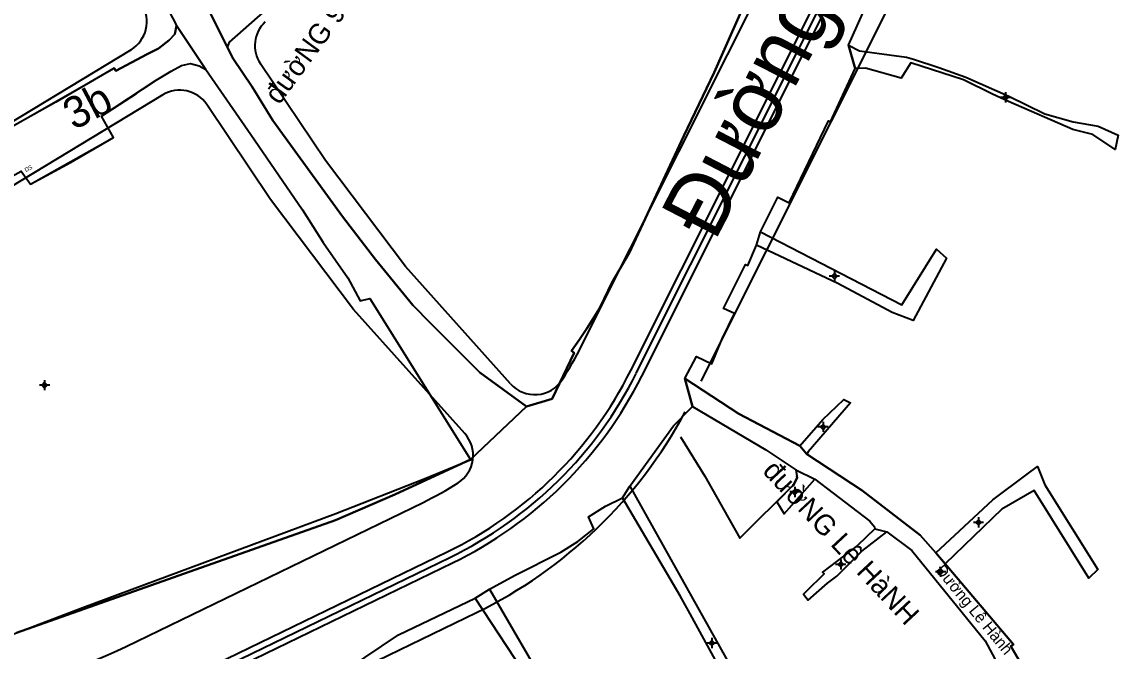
# Model space of a CAD drawing. Extents: x 548357 to 553331, y 1835329 to 1842351.
# Drawn here: x 551808.4 to 552077.3, y 1838996.8 to 1839151.2 of the extents above; entities that cross this region are included whole.
import ezdxf

# ---------------------------------------------------------------- set-up
doc = ezdxf.new("R2010")
doc.units = 0
for name, color, linetype in [('Level 1', 7, 'Continuous'), ('Level 10', 7, 'Continuous'), ('Level 11', 7, 'Continuous'), ('Level 2', 7, 'Continuous'), ('Level 30', 7, 'Continuous'), ('Level 4', 7, 'Continuous'), ('Level 5', 7, 'Continuous')]:
    doc.layers.add(name, color=color, linetype=linetype)

msp = doc.modelspace()

# ---------------------------------------------------------------- linework, layer by layer
at = {"layer": 'Level 1'}
msp.add_line((551852.23, 1839158.07), (551858.76, 1839144.88), dxfattribs=at)
for points in [[(551959.06, 1839064.95), (552065.58, 1839277.52), (552077.25, 1839302.07)], [(551858.76, 1839144.88), (551859.27, 1839146.2), (551869.58, 1839155.31)], [(551840.47, 1838984.44), (551913.3, 1839019.77)]]:
    msp.add_lwpolyline(points, dxfattribs=at)
msp.add_arc((551869.65, 1839109.74), 100, 295.8785, 333.3871, dxfattribs=at)
at = {"layer": 'Level 10'}
for p, q in [((551852.23, 1839158.07), (551858.76, 1839144.88)), ((551846.24, 1839150.26), (551853.45, 1839139.49)), ((552011.1, 1839145.47), (552012.75, 1839139.72)), ((551988.54, 1839096.39), (551989.5, 1839099.67)), ((551918.36, 1839043.79), (551932.1, 1839056.82)), ((551999.19, 1839047.17), (552000.92, 1839045.1)), ((551998.18, 1839041.23), (552002.85, 1839039)), ((551955.71, 1839034.38), (551957.45, 1839037.27)), ((552017.58, 1839026.78), (552020.53, 1839026.09)), ((552032.58, 1839020.91), (552034.85, 1839018.24)), ((551919.53, 1839009.77), (551923.05, 1839012.03))]:
    msp.add_line(p, q, dxfattribs=at)
for points in [[(551769.73, 1839289.58), (551771.92, 1839289.02), (551773.86, 1839287.68), (551781.67, 1839272.48), (551784.59, 1839265.91), (551789.48, 1839255.26), (551800.08, 1839233.84), (551809.48, 1839215.4), (551812.94, 1839209.05), (551815.56, 1839202.46), (551820.8, 1839193.88), (551823.64, 1839188.59), (551825.96, 1839184.36), (551829.78, 1839177.69), (551833.15, 1839171.2), (551840.3, 1839159.31), (551844.28, 1839154.04), (551846.24, 1839150.26)], [(551932.1, 1839056.82), (551938.47, 1839058.67), (551943.85, 1839069.99), (551943.15, 1839070.48), (551945.15, 1839073.25), (551945.16, 1839073.27), (551946.92, 1839075.95), (551950.1, 1839081.04), (551953.23, 1839087.46), (551957.35, 1839094.46), (551970.7, 1839123.21), (551978.15, 1839138.73), (551990.52, 1839166.73), (552000.84, 1839183.23), (552003.59, 1839189.74), (552027.54, 1839227.93), (552036.84, 1839246.5)], [(552011.1, 1839145.47), (552015.7, 1839155.73), (552022.27, 1839167.37), (552027.37, 1839174.98), (552026.62, 1839175.75), (552027.81, 1839177.53)], [(551858.76, 1839144.88), (551859.27, 1839146.2), (551869.58, 1839155.31)], [(551712.41, 1839071.62), (551713.28, 1839071.04), (551714.49, 1839071.25), (551715.92, 1839072.24), (551737.47, 1839084.23), (551736, 1839087.03), (551801.71, 1839123.17), (551831, 1839139.82), (551831.43, 1839139.19), (551839.1, 1839143.27), (551841.87, 1839144.67), (551844.46, 1839146.68), (551845.85, 1839148.14), (551846.24, 1839150.26)], [(551858.76, 1839144.88), (551860.09, 1839142.29), (551864.86, 1839135.28), (551869.95, 1839126.96), (551887, 1839103.46), (551895.11, 1839092.9), (551904.28, 1839081.69), (551908.57, 1839077.23), (551920.69, 1839065.17), (551932.1, 1839056.82)], [(552011.1, 1839145.47), (552013.81, 1839144.07), (552025.38, 1839142.55), (552027.04, 1839142.07), (552033.31, 1839140.01), (552039.92, 1839137.64), (552050.47, 1839132.94), (552059.32, 1839128.65), (552066.2, 1839126.68), (552072.33, 1839125.62), (552077.24, 1839123.37), (552076.56, 1839119.84), (552071.09, 1839123.54), (552066.14, 1839124.75), (552050.41, 1839131.66), (552046.44, 1839133.45), (552039.36, 1839136.97), (552026.44, 1839141.13), (552024.05, 1839137.41), (552015.32, 1839139.82), (552012.75, 1839139.72)], [(551720.16, 1839061.67), (551725.69, 1839064.61), (551726.21, 1839066.86), (551727.83, 1839069.88), (551735.89, 1839074.32), (551753.98, 1839083.84), (551778.38, 1839097.48), (551777.83, 1839098.68), (551792.74, 1839105.13), (551792.2, 1839106.25), (551798.13, 1839108.8), (551798.33, 1839108.33), (551803.36, 1839110.88), (551803, 1839111.7), (551808.21, 1839114.57), (551810.48, 1839111.34), (551830.84, 1839122.84), (551827.88, 1839128.08), (551841.32, 1839136.91), (551844.95, 1839139.1), (551847.47, 1839140.52), (551849.69, 1839140.97), (551851.84, 1839140.36), (551853.45, 1839139.49)], [(551853.45, 1839139.49), (551864.55, 1839123.56), (551877.21, 1839105.07), (551882.26, 1839097.03), (551888.35, 1839088.42), (551891.31, 1839082.72), (551893.73, 1839083.35), (551918.36, 1839043.79)], [(551989.5, 1839099.67), (551993.81, 1839108.14), (551996.58, 1839106.78), (552006.19, 1839126.93), (552006.73, 1839126.67), (552012.75, 1839139.72)], [(551989.5, 1839099.67), (552024.21, 1839081.78), (552032.74, 1839095.42), (552035.16, 1839093.21), (552026.96, 1839077.92), (552021.8, 1839079.91), (552008.53, 1839086.99), (551988.54, 1839096.39)], [(551971.01, 1839063.67), (551973.86, 1839069.1), (551977.61, 1839067.31), (551980.16, 1839073.43), (551983.2, 1839079.59), (551980.48, 1839080.89), (551982.04, 1839083.96), (551985.86, 1839091.67), (551986.4, 1839091.41), (551988.54, 1839096.39)], [(551971.01, 1839063.67), (551984.26, 1839054.99), (551999.19, 1839047.17)], [(551971.01, 1839063.67), (551971.01, 1839063.67), (551972.82, 1839056.82)], [(551999.19, 1839047.17), (552004.81, 1839053.58), (552010, 1839058.52), (552011.59, 1839057.68), (552001.25, 1839045.69), (552000.92, 1839045.1)], [(551957.45, 1839037.27), (551968.22, 1839052.05), (551972.82, 1839056.82)], [(551972.82, 1839056.82), (551990.87, 1839046.19), (551998.18, 1839041.23)], [(552000.92, 1839045.1), (552014.5, 1839036.16), (552028.67, 1839025.28), (552032.58, 1839020.91)], [(551757.47, 1838983.15), (551807.01, 1839001.29), (551885.27, 1839028.91), (551899.87, 1839035.25), (551918.36, 1839043.79)], [(552032.58, 1839020.91), (552046.56, 1839033.9), (552054.97, 1839040.23), (552057.46, 1839042.06), (552059.32, 1839037.55), (552072.31, 1839016.78), (552070.09, 1839014.69), (552056.64, 1839036.17), (552048.73, 1839031.6), (552034.85, 1839018.24)], [(551998.18, 1839041.23), (551998.56, 1839039.39), (551997.69, 1839037.64), (551993.53, 1839033.45), (551995.37, 1839030.47), (552002.85, 1839039)], [(551957.45, 1839037.27), (551985.29, 1838987.53), (551993.28, 1838974.42), (552006.14, 1838979.93), (552010.47, 1838972.24), (552015.12, 1838961.75), (552012.02, 1838960.26), (552004.21, 1838976.29), (551997.28, 1838973.2), (551991.59, 1838970.51), (551983.19, 1838986.1), (551977.51, 1838996.34), (551972.29, 1839005.96), (551969.82, 1839010.37), (551955.71, 1839034.38)], [(552002.85, 1839039), (552016.35, 1839028.7), (552017.54, 1839027.31), (552017.58, 1839026.78)], [(551923.05, 1839012.03), (551929.21, 1839015.34), (551940.54, 1839021.1), (551944.71, 1839023.68), (551948.67, 1839026.77), (551947.35, 1839029.73), (551951.49, 1839032.37), (551955.71, 1839034.38)], [(552017.58, 1839026.78), (552013.32, 1839022.71), (552004.76, 1839016.17), (552005.16, 1839015.73), (552000.64, 1839011.3), (552000.05, 1839010.76), (552001.27, 1839009.33), (552006, 1839013.43), (552008.3, 1839015.16), (552014.42, 1839021.3), (552020.53, 1839026.09)], [(552020.53, 1839026.09), (552026.67, 1839021.51), (552044.67, 1838999.31), (552061.04, 1838968.83)], [(552034.85, 1839018.24), (552051.56, 1838998.38), (552050.96, 1838997.98), (552054.16, 1838992.54), (552059.17, 1838980.64), (552060.5, 1838981.23), (552064.36, 1838972.29), (552064.02, 1838972.17), (552065.12, 1838969.94)], [(551774.75, 1838953.06), (551781.29, 1838952.85), (551785.91, 1838953.51), (551790.8, 1838954.3), (551795.95, 1838955.07), (551802.37, 1838956.64), (551802.38, 1838956.58), (551812.89, 1838958.48), (551817.78, 1838960.78), (551831.41, 1838967.03), (551845.68, 1838971.65), (551859.14, 1838980.05), (551865.59, 1838982.99), (551866.6, 1838980.8), (551874.31, 1838983.94), (551877.63, 1838985.86), (551882.18, 1838987.68), (551884.18, 1838989.66), (551900.74, 1839000.77), (551919.53, 1839009.77)], [(551923.05, 1839012.03), (551938.35, 1838985.63), (551940.31, 1838983.54), (551942.16, 1838982.56), (551942.77, 1838979.12), (551936.71, 1838975.65), (551935.83, 1838973.74), (551948.98, 1838951.34), (551950.58, 1838947.99), (551948.49, 1838947.21), (551933.33, 1838974.27), (551934.42, 1838976.16), (551935.02, 1838978.46), (551935.18, 1838982.53), (551932.11, 1838988.32), (551933.2, 1838988.98), (551919.53, 1839009.77)]]:
    msp.add_lwpolyline(points, dxfattribs=at)
at = {"layer": 'Level 11'}
for p, q in [((552049.63, 1839133.29), (552049.01, 1839132.66)), ((552049.63, 1839133.91), (552049.63, 1839133.29)), ((552050.25, 1839132.66), (552049.63, 1839133.29)), ((552049.01, 1839132.66), (552048.38, 1839132.66)), ((552049.01, 1839132.66), (552049.63, 1839132.03)), ((552049.63, 1839132.03), (552050.25, 1839132.66)), ((552049.63, 1839132.03), (552049.63, 1839131.41)), ((552050.88, 1839132.66), (552050.25, 1839132.66)), ((552007.03, 1839088.8), (552006.4, 1839088.8)), ((552007.65, 1839089.43), (552007.03, 1839088.8)), ((552007.03, 1839088.8), (552007.65, 1839088.17)), ((552007.65, 1839090.05), (552007.65, 1839089.43)), ((552008.27, 1839088.8), (552007.65, 1839089.43)), ((552007.65, 1839088.17), (552008.27, 1839088.8)), ((552007.65, 1839088.17), (552007.65, 1839087.55)), ((552008.9, 1839088.8), (552008.27, 1839088.8)), ((551813.94, 1839063.31), (551813.94, 1839062.69)), ((551813.31, 1839062.06), (551812.69, 1839062.06)), ((551813.94, 1839062.69), (551813.31, 1839062.06)), ((551813.31, 1839062.06), (551813.94, 1839061.43)), ((551814.56, 1839062.06), (551813.94, 1839062.69)), ((551813.94, 1839061.43), (551814.56, 1839062.06)), ((551813.94, 1839061.43), (551813.94, 1839060.81)), ((551815.19, 1839062.06), (551814.56, 1839062.06)), ((552004.89, 1839053.06), (552004.89, 1839052.43)), ((552004.27, 1839051.81), (552003.64, 1839051.81)), ((552004.89, 1839052.43), (552004.27, 1839051.81)), ((552004.27, 1839051.81), (552004.89, 1839051.19)), ((552005.51, 1839051.81), (552004.89, 1839052.43)), ((552004.89, 1839051.19), (552005.51, 1839051.81)), ((552004.89, 1839051.19), (552004.89, 1839050.56)), ((552006.14, 1839051.81), (552005.51, 1839051.81)), ((551998, 1839036.47), (551997.37, 1839035.85)), ((551998, 1839037.1), (551998, 1839036.47)), ((551998.63, 1839035.85), (551998, 1839036.47)), ((551997.37, 1839035.85), (551996.75, 1839035.85)), ((551997.37, 1839035.85), (551998, 1839035.23)), ((551998, 1839035.23), (551998.63, 1839035.85)), ((551998, 1839035.23), (551998, 1839034.6)), ((551999.25, 1839035.85), (551998.63, 1839035.85)), ((552042.37, 1839028.38), (552041.75, 1839028.38)), ((552043, 1839029.01), (552042.37, 1839028.38)), ((552042.37, 1839028.38), (552043, 1839027.75)), ((552043, 1839029.63), (552043, 1839029.01)), ((552043.63, 1839028.38), (552043, 1839029.01)), ((552043, 1839027.75), (552043.63, 1839028.38)), ((552044.25, 1839028.38), (552043.63, 1839028.38)), ((552043, 1839027.75), (552043, 1839027.13)), ((552008.59, 1839018.06), (552007.96, 1839018.06)), ((552009.21, 1839018.69), (552008.59, 1839018.06)), ((552008.59, 1839018.06), (552009.21, 1839017.43)), ((552009.21, 1839019.31), (552009.21, 1839018.69)), ((552009.83, 1839018.06), (552009.21, 1839018.69)), ((552009.21, 1839017.43), (552009.83, 1839018.06)), ((552010.46, 1839018.06), (552009.83, 1839018.06)), ((552009.21, 1839017.43), (552009.21, 1839016.81)), ((552033.11, 1839016.25), (552032.48, 1839016.25)), ((552033.73, 1839016.87), (552033.11, 1839016.25)), ((552033.11, 1839016.25), (552033.73, 1839015.63)), ((552033.73, 1839017.5), (552033.73, 1839016.87)), ((552034.35, 1839016.25), (552033.73, 1839016.87)), ((552033.73, 1839015.63), (552034.35, 1839016.25)), ((552033.73, 1839015.63), (552033.73, 1839015)), ((552034.98, 1839016.25), (552034.35, 1839016.25)), ((551976.97, 1838998.77), (551976.35, 1838998.77)), ((551977.6, 1838999.39), (551976.97, 1838998.77)), ((551976.97, 1838998.77), (551977.6, 1838998.15)), ((551977.6, 1839000.02), (551977.6, 1838999.39)), ((551978.23, 1838998.77), (551977.6, 1838999.39)), ((551977.6, 1838998.15), (551978.23, 1838998.77)), ((551978.85, 1838998.77), (551978.23, 1838998.77)), ((551977.6, 1838998.15), (551977.6, 1838997.52))]:
    msp.add_line(p, q, dxfattribs=at)
for centre in [(552049.63, 1839132.66), (552007.65, 1839088.8), (551813.94, 1839062.06), (552004.89, 1839051.81), (551998, 1839035.85), (552043, 1839028.38), (552009.21, 1839018.06), (552033.73, 1839016.25), (551977.6, 1838998.77)]:
    msp.add_circle(centre, 0.15, dxfattribs=at)
at = {"layer": 'Level 2'}
for p, q in [((551853.45, 1839139.49), (551846.24, 1839150.26)), ((551887, 1839103.46), (551869.95, 1839126.96)), ((551918.36, 1839043.79), (551932.1, 1839056.82)), ((551998.18, 1839041.23), (552002.85, 1839039)), ((552028.67, 1839025.28), (552014.5, 1839036.16)), ((552017.58, 1839026.78), (552020.53, 1839026.09)), ((552032.58, 1839020.91), (552028.67, 1839025.28)), ((552034.85, 1839018.24), (552032.58, 1839020.91)), ((552054.16, 1838992.54), (552050.96, 1838997.98))]:
    msp.add_line(p, q, dxfattribs=at)
for points in [[(551860.09, 1839142.29), (551858.76, 1839144.88), (551852.23, 1839158.07), (551840.03, 1839175.12), (551836.5, 1839180.24)], [(551990.52, 1839166.73), (551978.15, 1839138.73), (551970.7, 1839123.21), (551957.35, 1839094.46), (551953.23, 1839087.46), (551950.1, 1839081.04), (551946.92, 1839075.95), (551945.16, 1839073.27), (551945.15, 1839073.25), (551943.15, 1839070.48), (551943.85, 1839069.99), (551938.47, 1839058.67), (551932.1, 1839056.82), (551918.36, 1839043.79), (551899.87, 1839035.25), (551885.27, 1839028.91), (551807.01, 1839001.29)], [(551840.3, 1839159.31), (551844.28, 1839154.04), (551846.24, 1839150.26), (551853.45, 1839139.49), (551864.55, 1839123.56), (551877.21, 1839105.07), (551882.26, 1839097.03), (551888.35, 1839088.42), (551891.31, 1839082.72), (551893.73, 1839083.35), (551918.36, 1839043.79)], [(551985.86, 1839091.67), (551986.4, 1839091.41), (551988.54, 1839096.39), (551989.5, 1839099.67), (551993.81, 1839108.14), (551996.58, 1839106.78), (552006.19, 1839126.93), (552006.73, 1839126.67), (552012.75, 1839139.72), (552011.1, 1839145.47), (552015.7, 1839155.73)], [(551846.24, 1839150.26), (551845.85, 1839148.14), (551844.46, 1839146.68), (551841.87, 1839144.67), (551839.1, 1839143.27), (551831.43, 1839139.19), (551831, 1839139.82), (551816.64, 1839131.52), (551801.71, 1839123.17)], [(551869.95, 1839126.96), (551864.86, 1839135.28), (551860.09, 1839142.29)], [(551808.21, 1839114.57), (551810.48, 1839111.34), (551820.27, 1839116.68), (551830.84, 1839122.84), (551827.88, 1839128.08), (551836.43, 1839133.62), (551841.32, 1839136.91), (551844.95, 1839139.1), (551847.47, 1839140.52), (551849.69, 1839140.97), (551851.84, 1839140.36), (551853.45, 1839139.49)], [(551932.1, 1839056.82), (551920.69, 1839065.17), (551908.57, 1839077.23), (551904.28, 1839081.69), (551895.11, 1839092.9), (551887, 1839103.46)], [(551884.18, 1838989.66), (551900.74, 1839000.77), (551919.53, 1839009.77), (551923.05, 1839012.03), (551929.21, 1839015.34), (551940.54, 1839021.1), (551944.71, 1839023.68), (551948.67, 1839026.77), (551947.35, 1839029.73), (551951.49, 1839032.37), (551955.71, 1839034.38), (551957.45, 1839037.27), (551968.22, 1839052.05), (551972.82, 1839056.82), (551971.01, 1839063.67), (551973.86, 1839069.1), (551977.61, 1839067.31), (551980.16, 1839073.43), (551983.2, 1839079.59), (551980.48, 1839080.89), (551982.04, 1839083.96), (551985.86, 1839091.67)], [(551971.01, 1839063.67), (551972.82, 1839056.82), (551990.87, 1839046.19), (551998.18, 1839041.23)], [(551999.19, 1839047.17), (551984.26, 1839054.99), (551971.01, 1839063.67)], [(552014.5, 1839036.16), (552000.92, 1839045.1), (551999.19, 1839047.17)], [(552002.85, 1839039), (552016.35, 1839028.7), (552017.54, 1839027.31), (552017.58, 1839026.78)], [(552020.53, 1839026.09), (552026.67, 1839021.51), (552044.67, 1838999.31), (552061.04, 1838968.83), (552065.12, 1838969.94), (552064.02, 1838972.17)], [(552050.96, 1838997.98), (552051.56, 1838998.38), (552034.85, 1839018.24)]]:
    msp.add_lwpolyline(points, dxfattribs=at)
at = {"layer": 'Level 30'}
for points in [[(551957.72, 1839065.62), (552056.23, 1839262.22)], [(551960.4, 1839064.27), (552058.91, 1839260.88)], [(552070.82, 1839254.5), (551974.87, 1839063.02)], [(551945.65, 1839071.66), (552029.11, 1839238.22)], [(551835.14, 1839144.35), (551792.78, 1839118.73)], [(551882.79, 1839117.19), (551866.87, 1839140.9)], [(551842.93, 1839133.29), (551799.52, 1839107.03)], [(551869.35, 1839107.62), (551853.71, 1839130.9)], [(551902.45, 1839091.13), (551882.79, 1839117.19)], [(551889.7, 1839080.64), (551869.35, 1839107.62)], [(551928.21, 1839062.37), (551902.45, 1839091.13)], [(551917.01, 1839050.15), (551889.7, 1839080.64)], [(551969.88, 1839049.39), (551975.9, 1839039.75), (551984.47, 1839024.54), (551997.69, 1839037.64), (551998.56, 1839039.39), (551998.48, 1839039.76)], [(551762.76, 1838985.09), (551807.01, 1839001.29), (551823.27, 1839007.48), (551885.39, 1839030.57), (551907.07, 1839039.09), (551919, 1839043.97)], [(551833.92, 1838997.93), (551906.75, 1839033.26)], [(551839.81, 1838985.79), (551912.64, 1839021.12)], [(551841.12, 1838983.09), (551913.95, 1839018.42)], [(551847.01, 1838970.94), (551919.85, 1839006.27)]]:
    msp.add_lwpolyline(points, dxfattribs=at)
for centre, radius, start, end in [((551831, 1839151.2), 8, 301.1674, 32.1319), ((551873.51, 1839145.36), 8, 133.3479, 213.8901), ((551847.07, 1839126.44), 8, 33.8901, 121.1674), ((551869.65, 1839109.74), 85, 326.9188, 333.3871), ((551869.65, 1839109.74), 98.5, 295.8785, 333.3871), ((551869.65, 1839109.74), 101.5, 295.8785, 333.3871), ((551934.17, 1839067.71), 8, 221.8532, 326.9188), ((551869.65, 1839109.74), 115, 295.8785, 331.8676), ((551911.05, 1839044.82), 8, 302.5213, 41.8532), ((551869.65, 1839109.74), 85, 295.8785, 302.5213), ((551772.81, 1839123.89), 140, 279.6434, 295.8785)]:
    msp.add_arc(centre, radius, start, end, dxfattribs=at)

# ---------------------------------------------------------------- texts
at = {"layer": 'Level 1'}
for s, height, rotation, p in [('đườNG 9 THáNG 7', 5, 53.8084, (551871.48, 1839130.65)), ('DS', 1, 27.9022, (551809.35, 1839114.33)), ('DS', 1, 27.9022, (551809.35, 1839114.33)), ('đườNG Lê HàNH', 5, 312.9952, (551989.81, 1839040.78))]:
    msp.add_text(s, height=height, rotation=rotation, dxfattribs=at).set_placement(p)
at = {"layer": 'Level 4'}
msp.add_text('3b', height=7.721, rotation=27.9345, dxfattribs=at).set_placement((551821.12, 1839124.49))
at = {"layer": 'Level 5'}
for s, height, rotation, p in [('Đường Lê Duẩn', 15.3374, 62.5616, (551978.27, 1839097.04)), ('Đường Lê Hành', 2.8108, 309.4099, (552032.29, 1839016.58))]:
    msp.add_text(s, height=height, rotation=rotation, dxfattribs=at).set_placement(p)

doc.saveas('drawing.dxf')
